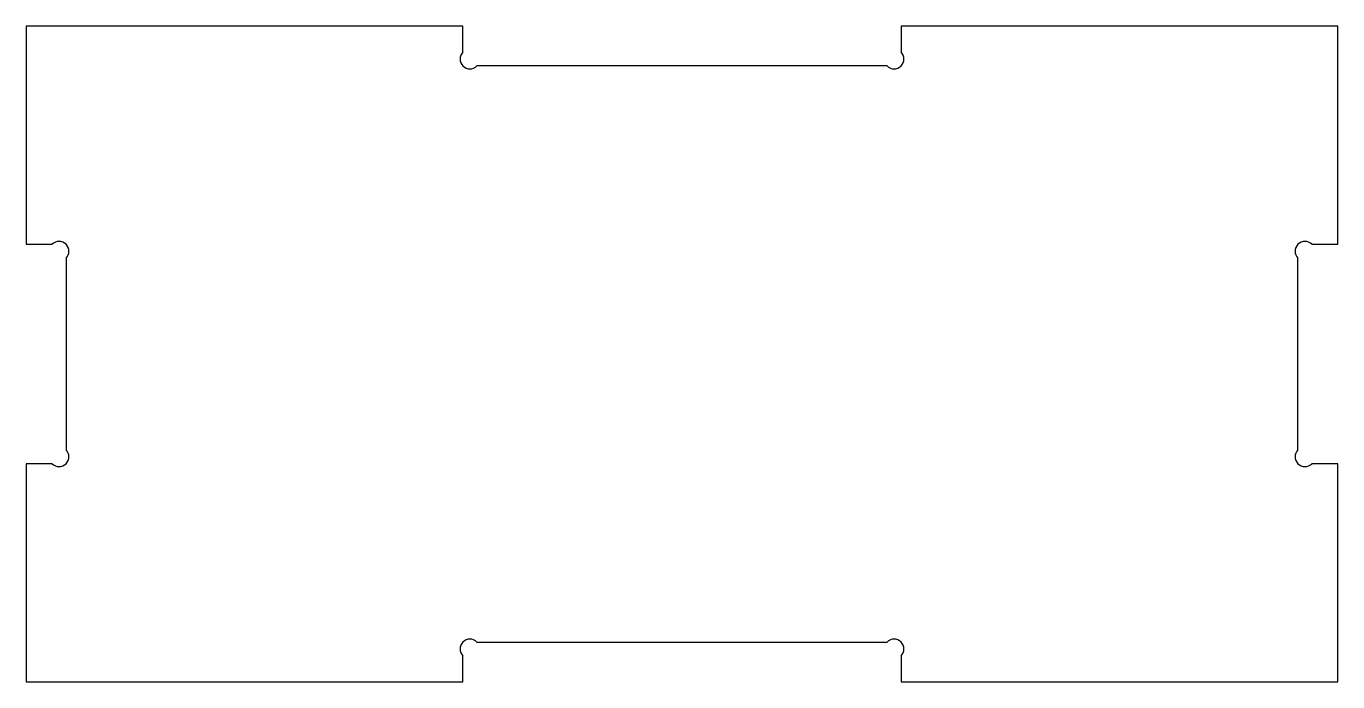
# Model space of a CAD drawing. Header units: millimetres. Extents: x -200 to 200, y 0 to 200.
import ezdxf

# ---------------------------------------------------------------- set-up
doc = ezdxf.new("R2010")
doc.units = ezdxf.units.MM
doc.layers.get('0').update_dxf_attribs({"linetype": 'CONTINUOUS'})

msp = doc.modelspace()

# ---------------------------------------------------------------- linework, layer by layer
for p, q in [((-66.8, 200.13), (-200, 200.13)), ((-200, 200.13), (-200, 133.59)), ((-66.8, 192.24), (-66.8, 200.13)), ((200, 200.13), (66.8, 200.13)), ((66.8, 200.13), (66.8, 192.24)), ((200, 133.59), (200, 200.13)), ((62.55, 188), (-62.55, 188)), ((-200, 133.59), (-192.11, 133.59)), ((192.11, 133.59), (200, 133.59)), ((-187.87, 129.35), (-187.87, 70.91)), ((187.87, 70.91), (187.87, 129.35)), ((-192.11, 66.67), (-200, 66.67)), ((-200, 66.67), (-200, 0.13)), ((200, 66.67), (192.11, 66.67)), ((200, 0.13), (200, 66.67)), ((-62.55, 12.26), (62.55, 12.26)), ((-66.8, 0.13), (-66.8, 8.02)), ((66.8, 8.02), (66.8, 0.13)), ((-200, 0.13), (-66.8, 0.13)), ((66.8, 0.13), (200, 0.13))]:
    msp.add_line(p, q)
for centre, start, end in [((-64.68, 190.12), 135, 315), ((64.68, 190.12), -135, 45), ((-189.99, 131.47), -45, 135), ((189.99, 131.47), 45, 225), ((-189.99, 68.79), -134.9999, 45.0001), ((189.99, 68.79), 134.9999, 314.9999), ((-64.68, 10.14), 45, 225), ((64.68, 10.14), -45, 135)]:
    msp.add_arc(centre, 3, start, end)

doc.saveas('drawing.dxf')
